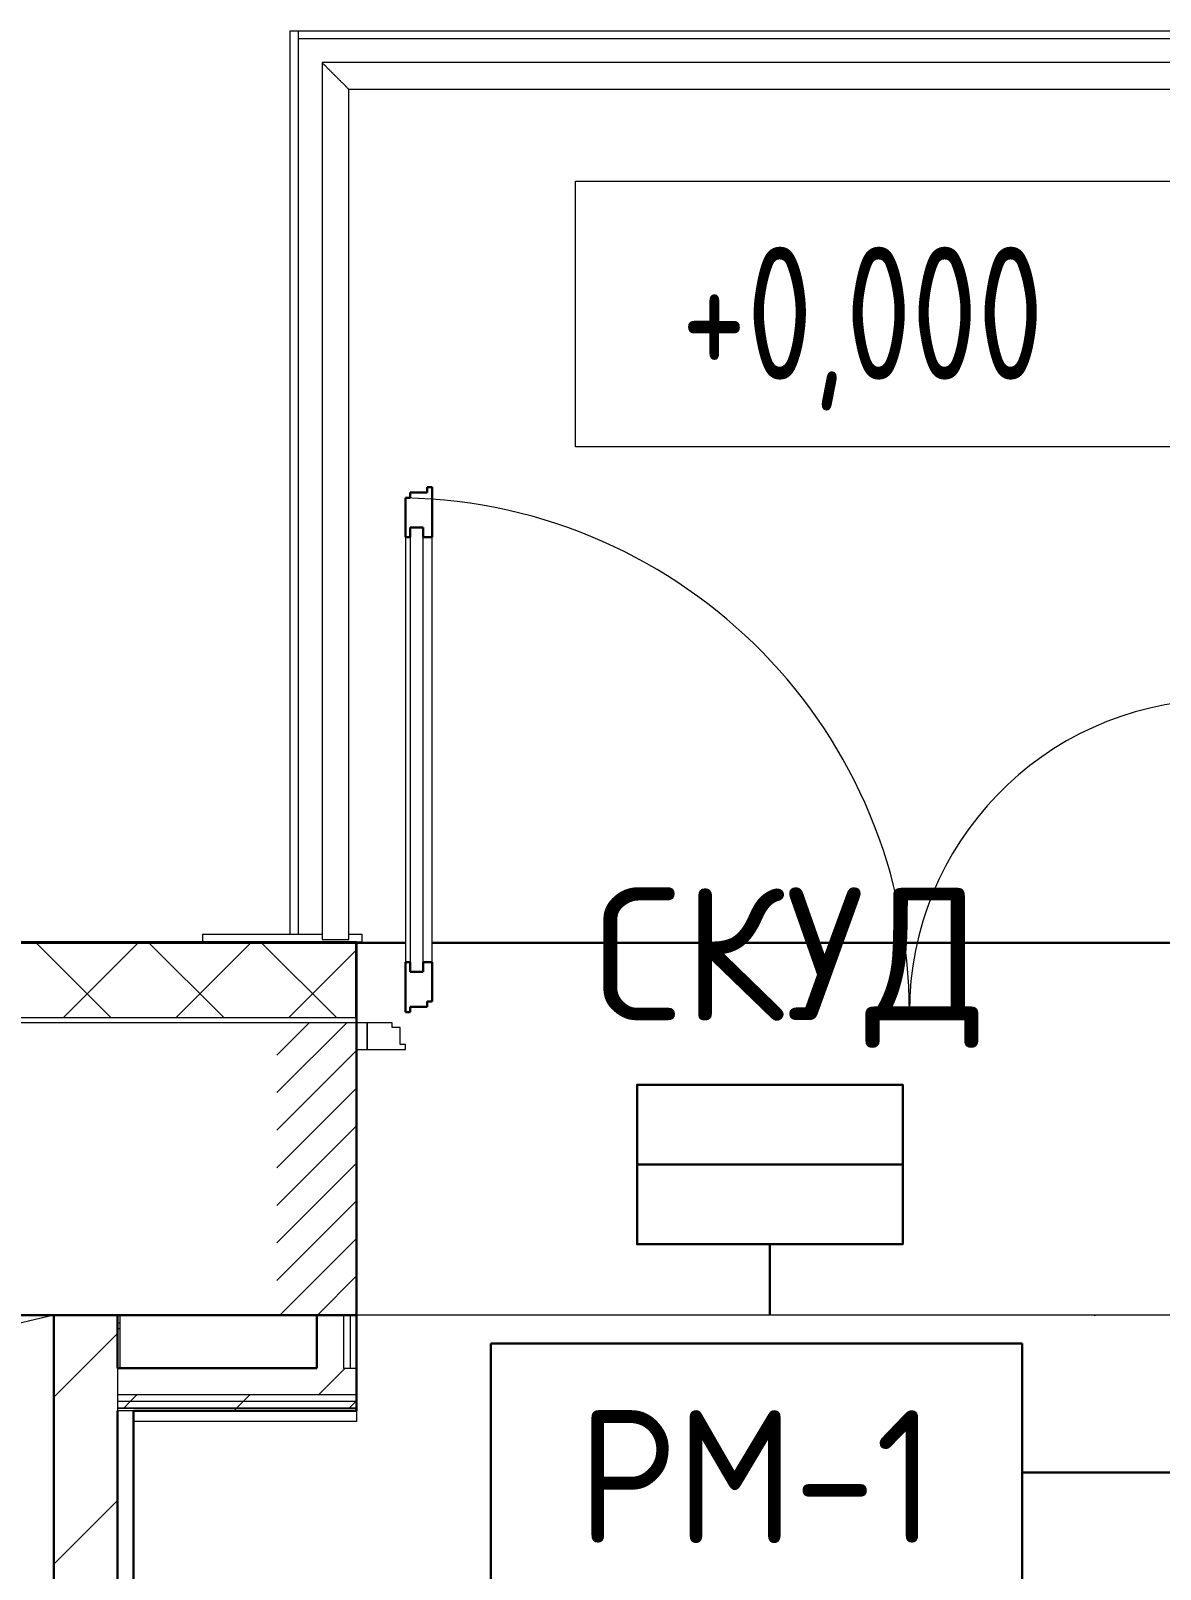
# Model space of a CAD drawing. Header units: millimetres. Extents: x -1073752 to 1436911, y -1379358 to 94781.
# Drawn here: x -1019970 to -1017845, y -871098 to -868202 of the extents above; entities that cross this region are included whole.
import ezdxf
from ezdxf.enums import TextEntityAlignment as Align

# ---------------------------------------------------------------- set-up
doc = ezdxf.new("R2010")
doc.units = ezdxf.units.MM
doc.set_wipeout_variables(frame=1)
doc.linetypes.add('ADSK_Линия сетки', pattern=[25, 20, -2.5, 0, -2.5])
doc.linetypes.add('ADSK_Штриховая_ш2 п1_5', pattern=[4.5, 3, -1.5])
for name, color, linetype, lineweight in [('RC-Линии_связи-Адресные', 5, 'Continuous', 50), ('RC-Прочее_оборудование', 1, 'Continuous', 30), ('Аннотация', 7, 'Continuous', 18), ('АПС', 5, 'Continuous', 30), ('Двери', 252, 'Continuous', 9), ('Лестницы', 7, 'Continuous', 9), ('лс', 5, 'Continuous', 30), ('Ограждение', 252, 'Continuous', 9), ('Оси', 252, 'Continuous', 9), ('Отметки', 7, 'Continuous', 9), ('Стены внутренние', 7, 'Continuous', 18), ('Стены наружные', 7, 'Continuous', 18), ('Стены штриховка', 7, 'Continuous', 9)]:
    doc.layers.add(name, color=color, linetype=linetype, lineweight=lineweight)
doc.layers.add('Двери открывание', color=7, linetype='Continuous', lineweight=9, true_color=0xc0c0c0)
doc.styles.add('GOST Common_3', font='', dxfattribs={"height": 3.5})
doc.styles.add('ICOCPEUR', font='isocpeur.ttf', dxfattribs={"height": 250})
doc.styles.add('ISOCPEUR', font='isocpeur.ttf', dxfattribs={"height": 250})
doc.styles.add('RubezhCAD', font='isocpeur.ttf')
doc.styles.get("Standard").update_dxf_attribs({"font": 'arial.ttf'})
doc.styles.get('GOST Common_3').set_extended_font_data('GOST 2.304 type A')

# ---------------------------------------------------------------- blocks, each defined once
blk = doc.blocks.new('1 этаж')
at = {"layer": 'Двери', "lineweight": 18, "true_color": 0x636466}
h = blk.add_hatch(dxfattribs=at)
h.set_pattern_fill('FP_2', color=251, style=0, pattern_type=2)
h.set_pattern_definition([(45, (-26220.8, 27131.27), (-35.3553, 35.3553), [])])
h.paths.add_polyline_path([(-25149.4, 26856.3), (-25095.8, 26856.3), (-25095.8, 27406.3), (-25245.8, 27406.3), (-25245.8, 26856.3)])
h.paths.add_polyline_path([(-26945.8, 26856.3), (-26945.8, 27406.3), (-27095.8, 27406.3), (-27095.8, 26856.3)])
at = {"color": 251, "lineweight": 18, "true_color": 0x636466}
blk.add_line((-27515.8, 26856.3), (-28040.8, 26731.3), dxfattribs=at)
at = {"layer": 'Аннотация', "color": 251, "lineweight": 20, "true_color": 0x636466}
for p, q in [((-26534, 28490.1), (-26534, 28990.1)), ((-26534, 28990.1), (-25234, 28990.1)), ((-25234, 28490.1), (-26534, 28490.1))]:
    blk.add_line(p, q, dxfattribs=at)
at = {"layer": 'Двери', "color": 251, "lineweight": 30, "true_color": 0x636466}
for p, q in [((-26812.8, 28404.3), (-26844.8, 28404.3)), ((-26844.8, 28404.3), (-26844.8, 28394.3)), ((-26803.8, 28414.3), (-26812.8, 28414.3)), ((-26812.8, 28414.3), (-26812.8, 28404.3)), ((-26803.8, 28320.3), (-26803.8, 28414.3)), ((-26844.8, 28394.3), (-26853.8, 28394.3)), ((-26853.8, 28394.3), (-26853.8, 28320.3)), ((-26844.8, 28320.3), (-26853.8, 28320.3)), ((-26844.8, 28338.3), (-26844.8, 28320.3)), ((-26820.8, 28338.3), (-26844.8, 28338.3)), ((-26820.8, 28320.3), (-26820.8, 28338.3)), ((-26803.8, 28320.3), (-26820.8, 28320.3)), ((-26853.8, 27520.3), (-26853.8, 27426.3)), ((-26844.8, 27520.3), (-26853.8, 27520.3)), ((-26844.8, 27502.3), (-26844.8, 27520.3)), ((-26820.8, 27520.3), (-26820.8, 27502.3)), ((-26803.8, 27520.3), (-26820.8, 27520.3)), ((-26803.8, 27446.3), (-26803.8, 27520.3)), ((-26820.8, 27502.3), (-26844.8, 27502.3)), ((-26853.8, 27426.3), (-26844.8, 27426.3)), ((-26844.8, 27426.3), (-26844.8, 27436.3)), ((-26844.8, 27436.3), (-26812.8, 27436.3)), ((-26812.8, 27436.3), (-26812.8, 27446.3)), ((-26812.8, 27446.3), (-26803.8, 27446.3))]:
    blk.add_line(p, q, dxfattribs=at)
at = {"layer": 'Двери', "color": 251, "true_color": 0x636466}
for p, q in [((-26853.8, 28320.3), (-26853.8, 27520.3)), ((-26844.8, 28338.3), (-26844.8, 27502.3)), ((-26820.8, 28338.3), (-26844.8, 28338.3)), ((-26820.8, 27502.3), (-26820.8, 28338.3)), ((-26803.8, 27520.3), (-26803.8, 28320.3)), ((-26844.8, 27502.3), (-26820.8, 27502.3)), ((-26945.8, 27406.3), (-26945.8, 27356.3)), ((-26925.8, 27406.3), (-26945.8, 27406.3)), ((-26925.8, 27356.3), (-26925.8, 27406.3)), ((-26878.8, 27406.3), (-26925.8, 27406.3)), ((-26925.8, 27406.3), (-26925.8, 27356.3)), ((-26878.8, 27397.3), (-26878.8, 27406.3)), ((-26863.8, 27397.3), (-26878.8, 27397.3)), ((-26863.8, 27365.3), (-26863.8, 27397.3)), ((-26853.8, 27365.3), (-26863.8, 27365.3)), ((-26853.8, 27356.3), (-26853.8, 27365.3)), ((-26945.8, 27356.3), (-26925.8, 27356.3)), ((-26925.8, 27356.3), (-26853.8, 27356.3))]:
    blk.add_line(p, q, dxfattribs=at)
at = {"layer": 'Двери', "color": 251, "linetype": 'ADSK_Штриховая_ш2 п1_5', "true_color": 0x636466}
for p, q in [((-26945.8, 27406.3), (-27095.8, 27406.3)), ((-26945.8, 26856.3), (-26945.8, 27406.3)), ((-27095.8, 26856.3), (-26945.8, 26856.3))]:
    blk.add_line(p, q, dxfattribs=at)
at = {"layer": 'Двери открывание', "color": 251, "true_color": 0x636466}
for centre, radius, start, end in [((-26873.8, 27426.3), 968, 0, 88.8161), ((-25317.8, 27426.3), 588, 91.9492, 180)]:
    blk.add_arc(centre, radius, start, end, dxfattribs=at)
at = {"layer": 'Лестницы', "color": 251, "true_color": 0x636466}
for p, q in [((-27055.8, 29258.3), (-27055.8, 27573.3)), ((-24755.8, 29258.3), (-27055.8, 29258.3)), ((-26945.8, 27556.3), (-26853.8, 27556.3)), ((-26803.8, 27556.3), (-25387.8, 27556.3))]:
    blk.add_line(p, q, dxfattribs=at)
at = {"layer": 'Ограждение', "color": 251, "true_color": 0x636466}
for p, q in [((-24755.8, 29213.3), (-27010.8, 29213.3)), ((-27010.8, 29213.3), (-27010.8, 27563.3)), ((-26960.8, 29163.3), (-24755.8, 29163.3)), ((-26960.8, 27563.3), (-26960.8, 29163.3)), ((-27010.8, 27563.3), (-26960.8, 27563.3)), ((-27390.8, 26756.3), (-27390.8, 26856.3)), ((-27395.8, 26831.3), (-27390.8, 26831.3)), ((-26945.8, 26676.3), (-26945.8, 26656.3)), ((-26945.8, 26656.3), (-27365.8, 26656.3))]:
    blk.add_line(p, q, dxfattribs=at)
blk.add_open_spline([(-27010.8, 29213.3), (-27010.8, 29213.3), (-27010.4, 29212.8), (-27009, 29211.4), (-27007.5, 29210), (-27006, 29208.5), (-27004.6, 29207.1), (-27003.1, 29205.6), (-27001.1, 29203.5), (-26998.8, 29201.3), (-26996.9, 29199.3), (-26995.4, 29197.8), (-26993.8, 29196.3), (-26992.3, 29194.7), (-26990.7, 29193.1), (-26989.1, 29191.5), (-26987.4, 29189.9), (-26985.8, 29188.3), (-26984.2, 29186.6), (-26982.5, 29185), (-26980.9, 29183.4), (-26979.3, 29181.8), (-26977.8, 29180.2), (-26976.2, 29178.7), (-26974.7, 29177.2), (-26973.3, 29175.8), (-26971.9, 29174.4), (-26970.1, 29172.6), (-26968.5, 29171), (-26967, 29169.5), (-26965.6, 29168.1), (-26964.1, 29166.6), (-26962.6, 29165.1), (-26961.2, 29163.7), (-26960.8, 29163.3), (-26960.8, 29163.3)], degree=3, knots=[0, 0, 0, 0, 0.083333, 0.125, 0.166667, 0.208333, 0.229167, 0.25, 0.291667, 0.333333, 0.354167, 0.375, 0.395833, 0.416667, 0.4375, 0.458333, 0.479167, 0.5, 0.520833, 0.541667, 0.5625, 0.583333, 0.604167, 0.625, 0.645833, 0.666667, 0.6875, 0.708333, 0.75, 0.770833, 0.791667, 0.833333, 0.875, 0.916667, 1, 1, 1, 1], dxfattribs=at)
at = {"layer": 'Оси', "color": 251, "linetype": 'ADSK_Линия сетки', "ltscale": 100, "true_color": 0x636466}
blk.add_line((-805.8, 26856.3), (-72528.1, 26856.3), dxfattribs=at)
at = {"layer": 'Стены внутренние', "color": 251, "lineweight": 30, "true_color": 0x636466}
for p, q in [((-26945.8, 27558.3), (-29315.7, 27558.3)), ((-26945.8, 27416.3), (-26945.8, 27558.3)), ((-26945.8, 26856.3), (-26945.8, 27406.3)), ((-27515.8, 26856.3), (-28215.8, 26856.3)), ((-27020.8, 26856.3), (-27395.8, 26856.3))]:
    blk.add_line(p, q, dxfattribs=at)
at = {"layer": 'Стены внутренние', "color": 251, "linetype": 'Continuous', "lineweight": 9, "true_color": 0x636466}
for p, q in [((-27408.2, 27416.3), (-27548.2, 27556.3)), ((-27497.7, 27416.3), (-27357.7, 27556.3)), ((-27196, 27416.3), (-27336, 27556.3)), ((-27285.6, 27416.3), (-27145.6, 27556.3)), ((-26983.9, 27416.3), (-27123.9, 27556.3)), ((-27073.4, 27416.3), (-26947.8, 27541.9)), ((-27027.1, 27556.3), (-27027.5, 27557))]:
    blk.add_line(p, q, dxfattribs=at)
at = {"layer": 'Стены внутренние', "color": 251, "true_color": 0x636466}
for p, q in [((-26935.8, 27558.3), (-26853.8, 27558.3)), ((-26803.8, 27558.3), (-25387.8, 27558.3)), ((-26945.8, 27406.3), (-28410.8, 27406.3)), ((-25250.8, 26856.3), (-26945.8, 26856.3))]:
    blk.add_line(p, q, dxfattribs=at)
at = {"layer": 'Стены наружные', "color": 251, "true_color": 0x636466}
for p, q in [((-27070.8, 27573.3), (-27070.8, 29273.3)), ((-27070.8, 29273.3), (-23242.8, 29273.3)), ((-27055.8, 29273.3), (-27055.8, 27573.3)), ((-24755.8, 29258.3), (-27055.8, 29258.3)), ((-27235.8, 27573.3), (-27010.8, 27573.3)), ((-27235.8, 27573.3), (-27235.8, 27558.3)), ((-26960.8, 27573.3), (-26935.8, 27573.3)), ((-26935.8, 27573.3), (-26935.8, 27558.3)), ((-26935.8, 27558.3), (-26945.8, 27558.3)), ((-27390.8, 26841.3), (-27395.8, 26841.3))]:
    blk.add_line(p, q, dxfattribs=at)
at = {"layer": 'Стены наружные', "color": 251, "lineweight": 30, "true_color": 0x636466}
for p, q in [((-26945.8, 27406.3), (-26945.8, 27416.3)), ((-27515.8, 26856.3), (-27515.8, 25506.3)), ((-27395.8, 26856.3), (-27515.8, 26856.3)), ((-27395.8, 26756.3), (-27395.8, 26856.3)), ((-27020.8, 26856.3), (-27020.8, 26756.3)), ((-26945.8, 26856.3), (-27020.8, 26856.3)), ((-26945.8, 26681.3), (-26945.8, 26856.3)), ((-27395.8, 26756.3), (-27020.8, 26756.3)), ((-27395.8, 24266.3), (-27395.8, 26676.3)), ((-27365.8, 26676.3), (-26945.8, 26676.3)), ((-27365.8, 24236.3), (-27365.8, 26676.3)), ((-26945.8, 26676.3), (-26945.8, 26681.3))]:
    blk.add_line(p, q, dxfattribs=at)
at = {"layer": 'Стены наружные', "color": 251, "linetype": 'Continuous', "lineweight": 9, "true_color": 0x636466}
for p, q in [((-27515.8, 26701.7), (-27395.8, 26821.7)), ((-27017.5, 26706.3), (-26967.5, 26756.3)), ((-27371.7, 26693.8), (-27359.2, 26706.3)), ((-27159.5, 26693.8), (-27147, 26706.3)), ((-26947.4, 26693.8), (-26945.8, 26695.4)), ((-27384.2, 26681.3), (-27371.7, 26693.8)), ((-27177, 26676.3), (-27172, 26681.3)), ((-27172, 26681.3), (-27159.5, 26693.8)), ((-26959.9, 26681.3), (-26947.4, 26693.8)), ((-27515.8, 26387.3), (-27395.8, 26507.3))]:
    blk.add_line(p, q, dxfattribs=at)
at = {"layer": 'Стены штриховка', "color": 251, "true_color": 0x636466}
for p, q in [((-29315.7, 27556.3), (-26947.8, 27556.3)), ((-26947.8, 27556.3), (-26947.8, 27416.3)), ((-29315.7, 27416.3), (-26945.8, 27416.3)), ((-26970.8, 26856.3), (-26970.8, 26756.3)), ((-26958.3, 26856.3), (-26958.3, 26756.3)), ((-27395.8, 26756.3), (-27395.8, 26681.3)), ((-26970.8, 26756.3), (-26945.8, 26756.3)), ((-26945.8, 26706.3), (-27395.8, 26706.3)), ((-26945.8, 26693.8), (-27395.8, 26693.8)), ((-26945.8, 26681.3), (-27395.8, 26681.3)), ((-27395.8, 26681.3), (-27395.8, 26676.3)), ((-27395.8, 26681.3), (-26945.8, 26681.3)), ((-27365.8, 26676.3), (-27395.8, 26676.3))]:
    blk.add_line(p, q, dxfattribs=at)
at = {"layer": 'Отметки', "color": 251, "true_color": 0x636466, "style": 'GOST Common_3', "width": 0.9}
blk.add_text('+0,000', height=250, dxfattribs=at).set_placement((-26335.1, 28616.8))
blk = doc.blocks.new('РМ1')
at = {"layer": 'RC-Прочее_оборудование'}
blk.add_point((0, 0), dxfattribs=at)
blk.add_attdef('PSTN', text='', height=2.5, dxfattribs=at).set_placement((5.721, 2.541), align=Align.BOTTOM_CENTER)
blk.add_wipeout([(4.999, 2.501), (4.999, -2.501), (-4.999, -2.501), (-4.999, 2.501)]).dxf.layer = 'RC-Прочее_оборудование'
blk.add_wipeout([(-4.999, -2.501), (-4.999, 2.501), (4.999, 2.501), (4.999, -2.501)]).dxf.layer = 'RC-Прочее_оборудование'
for p, q in [((-4.999, 2.501), (4.999, 2.501)), ((-4.999, -2.501), (-4.999, 2.501)), ((-4.999, 2.501), (-4.999, 2.501)), ((4.999, 2.501), (4.999, -2.501)), ((4.999, -2.501), (-4.999, -2.501))]:
    blk.add_line(p, q, dxfattribs=at)
at = {"layer": 'RC-Прочее_оборудование', "ltscale": 100, "style": 'ISOCPEUR', "width": 0.9}
blk.add_text('РМ-1', height=2.5, dxfattribs=at).set_placement((0.001, -0.001), align=Align.MIDDLE)

msp = doc.modelspace()

# ---------------------------------------------------------------- linework, layer by layer
at = {"layer": 'АПС', "color": 3, "lineweight": 30}
msp.add_lwpolyline([(-1018329.5, -870486.1), (-1018829.5, -870486.1), (-1018829.5, -870186.1), (-1018329.5, -870186.1), (-1018329.5, -870486.1), (-1018329.5, -870336.1), (-1018829.5, -870336.1)], dxfattribs=at)
at = {"layer": 'лс', "color": 96, "true_color": 0x008800}
msp.add_line((-1018579.5, -870486.1), (-1018579.5, -870618.2), dxfattribs=at)
at = {"layer": 'лс'}
msp.add_line((-1005243.9, -870915.9), (-1018104.8, -870915.9), dxfattribs=at)

# ---------------------------------------------------------------- block references
msp.add_blockref('1 этаж', (-992411.4, -897475.7))

# ---------------------------------------------------------------- texts
at = {"layer": 'RC-Линии_связи-Адресные', "color": 0, "linetype": 'Continuous', "lineweight": 40, "ltscale": 15, "insert": (-1018543, -869815), "char_height": 250, "width": 2971.683, "attachment_point": 2, "style": 'ICOCPEUR'}
msp.add_mtext('СКУД', dxfattribs=at)

# ---------------------------------------------------------------- next in the draw order: block references
ref = msp.add_blockref('РМ1', (-1018604.7, -870923.3), dxfattribs=dict(xscale=100, yscale=100, zscale=100))
ref.add_attrib('PSTN', '1SC2.63', dxfattribs={"layer": 'RC-Прочее_оборудование', "color": 0, "height": 250, "style": 'RubezhCAD'}).set_placement((-1017886.8, -871302.2), align=Align.TOP_CENTER)

doc.saveas('drawing.dxf')
